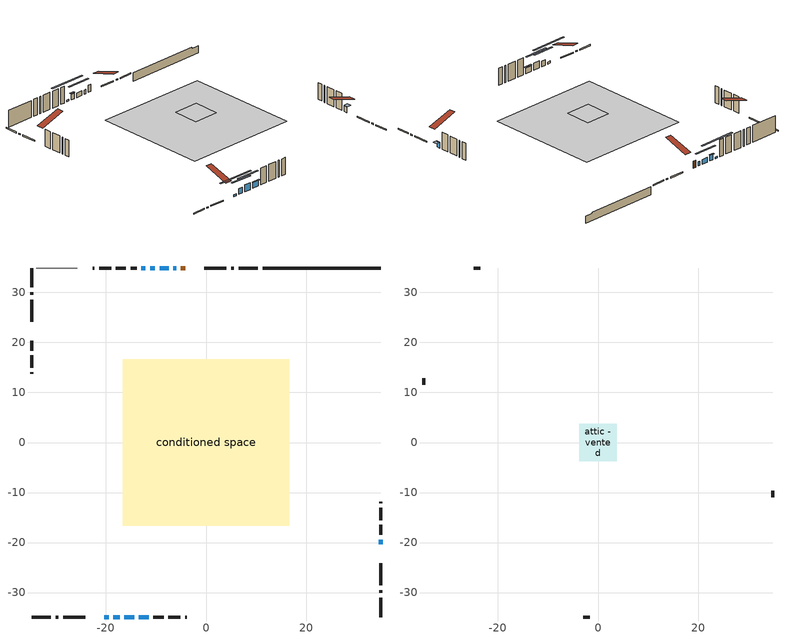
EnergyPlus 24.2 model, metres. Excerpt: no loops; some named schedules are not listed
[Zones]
conditioned space
 floor outside (Floor1 construction): -0.61,-0.61 -0.61,0.61 0.61,0.61 0.61,-0.61 z0.73
 floor adiabatic (AdiabaticFloorConstruction): -16.66,-16.66 -16.66,16.66 16.66,16.66 16.66,-16.66 z3.17
 floor foundation (Slab1 construction): -3.56,-3.56 -3.56,3.56 3.56,3.56 3.56,-3.56 z-1.65
 wall outside (RimJoist1 construction): 10.4,34.89 6.5,34.89 / -34.89,-34.89 -31,-34.89 / -34.89,34.89 -34.89,31 / 34.89,-34.89 34.89,-31 z0.73:1.03
 wall outside (RimJoist2 construction): 5.57,34.89 5,34.89 / -30.07,-34.89 -29.5,-34.89 / -34.89,30.07 -34.89,29.5 / 34.89,-30.07 34.89,-29.5 z0.73:1.03
 wall outside (RimJoist3 construction): 4.07,34.89 -0.35,34.89 / -28.57,-34.89 -24.15,-34.89 / -34.89,28.57 -34.89,24.15 / 34.89,-28.57 34.89,-24.15 z0.73:1.03
 wall outside (AdiabaticWallConstruction 1): -4.13,34.89 -5.05,34.89 z0.73:2.76
 wall outside (AdiabaticWallConstruction): -5.97,34.89 -6.53,34.89 z0.73:1.95; -20.37,-34.89 -19.45,-34.89 z0.73:1.29; 34.89,-20.37 34.89,-19.4 / -18.53,-34.89 -17.25,-34.89 / -13.47,-34.89 -11.44,-34.89 / -10.21,34.89 -11.18,34.89 z0.73:2.36; -7.45,34.89 -9.28,34.89 z0.73:2.05; -16.33,-34.89 -14.4,-34.89 z0.73:2.76; -12.1,34.89 -12.92,34.89 z0.73:1.19
 wall outside (Wall2 construction): -16,34.89 -18.03,34.89 / -10.51,-34.89 -8.48,-34.89 / -34.89,20.37 -34.89,18.34 / 34.89,-18.47 34.89,-16.44 z0.73:5.61
 wall outside (Wall3 construction): -18.96,34.89 -21.39,34.89 / -7.55,-34.89 -5.12,-34.89 / -34.89,17.41 -34.89,14.98 / 34.89,-15.51 34.89,-13.08 z0.73:5.61
 wall outside (Wall4 construction): -22.32,34.89 -22.62,34.89 / -4.19,-34.89 -3.89,-34.89 / -34.89,14.05 -34.89,13.75 / 34.89,-12.15 34.89,-11.85 z0.73:5.61
 wall foundation (FoundationWall1 construction): 11.32,34.89,-1.65 11.32,34.89,0.73 32.54,34.89,0.73 32.54,34.89,0.36 34.89,34.89,0.36 34.89,34.89,-1.65
 wall othersidecoefficients (Wall1 construction): -13.85,34.89 -15.07,34.89 z0.73:5.61
 wall adiabatic (Wall6 construction): -25.77,34.89 -33.97,34.89 z0.73:5.61
 window (WindowConstruction 6): -5.98,34.89 -6.52,34.89 z0.73:1.95
 window (WindowConstruction 8): -20.37,-34.89 -19.46,-34.89 z0.73:1.29
 window (WindowConstruction): 34.89,-20.37 34.89,-19.4 z0.73:2.35
 window (WindowConstruction 1): -7.45,34.89 -9.28,34.89 z0.73:2.05
 window (WindowConstruction 2): -18.53,-34.89 -17.26,-34.89 z0.73:2.35
 window (WindowConstruction 3): -16.33,-34.89 -14.4,-34.89 z0.73:2.76
 window (WindowConstruction 4): -13.47,-34.89 -11.44,-34.89 z0.73:2.35
 window (WindowConstruction 5): -10.21,34.89 -11.18,34.89 z0.73:2.35
 window (WindowConstruction 7): -12.11,34.89 -12.92,34.89 z0.73:1.19
 door (Door): -4.13,34.89 -5.05,34.89 z0.73:2.76
 ceiling adiabatic (AdiabaticFloorConstruction): 16.66,-16.66 16.66,16.66 -16.66,16.66 -16.66,-16.66 z3.17
attic - vented
 floor to conditioned space (Floor2 construction Reversed): -3.75,-3.75 -3.75,3.75 3.75,3.75 3.75,-3.75 z5.61
 wall outside (Wall5 construction): -23.55,34.89 -24.84,34.89 / -2.96,-34.89 -1.66,-34.89 / -34.89,12.82 -34.89,11.53 / 34.89,-10.92 34.89,-9.63 z0.73:5.61
 roof outside (Roof1 construction): -3.2,34.89,5.61 -3.2,27.59,8.04 -1.28,27.59,8.04 -1.28,34.89,5.61; -21.3,-34.89,5.61 -21.3,-27.59,8.04 -23.22,-27.59,8.04 -23.22,-34.89,5.61; -34.89,21.3,5.61 -27.59,21.3,8.04 -27.59,23.22,8.04 -34.89,23.22,5.61; 34.89,-21.3,5.61 27.59,-21.3,8.04 27.59,-23.22,8.04 34.89,-23.22,5.61
shading: -14.37,-34.89 -25.45,-34.89 -25.45,-35.31 -14.37,-35.31 z6.37; 34.89,-19.3 34.89,-20.47 36.11,-20.47 36.11,-19.3 z2.46; -11.92,34.89 -4.81,34.89 -4.81,35.31 -11.92,35.31 z4.69; -14.62,-34.89 -21.17,-34.89 -21.17,-35.31 -14.62,-35.31 z4.99; -11.76,-34.89 -18.97,-34.89 -18.97,-35.31 -11.76,-35.31 z5.4; -11.24,-34.89 -13.67,-34.89 -13.67,-35.31 -11.24,-35.31 z2.56; -11.38,34.89 -10.01,34.89 -10.01,35.31 -11.38,35.31 z2.56; -18,34.89 -7.03,34.89 -7.03,35.31 -18,35.31 z6.27
[Building]
Building 1: Terrain=Suburbs
[Site:Location]
Toronto City Centre_ON: Latitude {deg}=43.63; Longitude {deg}=-79.39; Time Zone {hr}=-5; Elevation {m}=77; Keep Site Location Information=Yes
[Site:GroundTemperature:Shallow]
5.01852, 3.26908, 3.12898, 3.95918, 7.29196, 10.6092, 13.4851, 15.3069, 15.4617, 13.9799, 11.1774, 7.9619
[Site:WaterMainsTemperature]
Calculation Method=Schedule; Temperature Schedule=mains temperature schedule
[Material] Roughness=Rough; Thermal Absorptance=0.9
Name | Thickness {m} | Conductivity {W/m-K} | Density {kg/m3} | Specific Heat {J/kg-K} | Solar Absorptance | Visible Absorptance
asphalt or fiberglass shingles | 0.00635 | 0.162714 | 1121.4 | 1465.45 | 0.4 | 0.4
ceiling loosefill ins | 0.0846667 | 0.0480833 | 16.02 | 1046.75 | 0.7 | 0.7
ceiling stud and cavity | 0.1397 | 0.154653 | 65.682 | 1177.47 | 0.7 | 0.7
concrete 4.0 in. | 0.1016 | 1.803125 | 2242.8 | 837.4 | 0.7 | 0.7
concrete 8.0 in. | 0.2032 | 1.803125 | 2242.8 | 837.4 | 0.7 | 0.7
door material | 0.04445 | 0.053851 | 512.64 | 1214.23 | 0.7 | 0.7
exterior vertical ins | 0.00845059 | 0.029427 | 32.04 | 1214.23 | 0.7 | 0.7
floor covering | 0.0127 | 0.0433444 | 54.468 | 1339.84 | 0.6 | 0.6
floor rigid ins; rim joist rigid ins | 0.051816 | 0.029427 | 32.04 | 1214.23 | 0.7 | 0.7
floor rigid ins 1; wall rigid ins | 0.512978 | 0.029427 | 32.04 | 1214.23 | 0.7 | 0.7
floor stud and cavity | 0.1397 | 0.0814389 | 92.3553 | 1139.71 | 0.7 | 0.7
floor stud and cavity 1 | 0.1397 | 1.75129 | 37.0049 | 1207.88 | 0.7 | 0.7
furniture material conditioned space 1 | 0.1524 | 0.115458 | 640.8 | 1214.23 | 0.6 | 0.6
gypsum board | 0.0127 | 0.160291 | 801 | 837.4 | 0.6 | 0.6
gypsum board 1 | 0.0127 | 0.160291 | 801 | 837.4 | 0.7 | 0.7
osb sheathing 0.5 in. | 0.0127 | 0.115458 | 512.64 | 1214.23 | 0.4 | 0.4
osb sheathing 0.5 in. 1 | 0.0127 | 0.115458 | 512.64 | 1214.23 | 0.7 | 0.7
osb sheathing 0.75 in. | 0.01905 | 0.115458 | 512.64 | 1214.23 | 0.7 | 0.7
osb sheathing 2.0 in. | 0.0508 | 0.115458 | 512.64 | 1214.23 | 0.7 | 0.7
rim joist stud and cavity | 0.0508 | 0.0296939 | 125.044 | 1163.47 | 0.6 | 0.6
rim joist stud and cavity 1 | 0.0508 | 0.386834 | 125.044 | 1163.47 | 0.6 | 0.6
rim joist stud and cavity 2 | 0.0508 | 0.311623 | 125.044 | 1163.47 | 0.6 | 0.6
wall stud and cavity | 0.1397 | 0.11727 | 139.0536 | 1170.24 | 0.7 | 0.7
wall stud and cavity 1 | 0.1397 | 0.0830768 | 139.0536 | 1170.24 | 0.7 | 0.7
wall stud and cavity 2 | 0.1397 | 0.0952443 | 139.0536 | 1170.24 | 0.7 | 0.7
wall stud and cavity 3 | 0.1397 | 0.0980698 | 139.0536 | 1170.24 | 0.7 | 0.7
wall stud and cavity 4 | 0.0889 | 6.9971 | 50.32683 | 1063.81 | 0.6 | 0.6
wall stud and cavity 5 | 0.1397 | 0.0757373 | 139.0536 | 1170.24 | 0.7 | 0.7
wall stud and cavity 6 | 0.0889 | 0.380278 | 52.3479 | 1209.89 | 0.7 | 0.7
wall stud and cavity 7 | 0.0889 | 0.391764 | 83.0341 | 1211.67 | 0.7 | 0.7
wood siding | 0.0254 | 0.102417 | 544.68 | 1172.36 | 0.4 | 0.4
wood siding 1 | 0.00254 | 0.102417 | 544.68 | 1172.36 | 0.4 | 0.4
wood siding 2; wood siding 3; wood siding 4 | 0.0254 | 0.102417 | 544.68 | 1172.36 | 0.7 | 0.7
[WindowMaterial:SimpleGlazingSystem]
Name | U-Factor {W/m2-K} | Solar Heat Gain Coefficient
WindowMaterial | 2.9378 | 0.6
WindowMaterial 1 | 2.91338 | 0.63
WindowMaterial 2 | 2.958238 | 0.6
WindowMaterial 3 | 2.97357 | 0.6
WindowMaterial 4 | 2.96903 | 0.58
WindowMaterial 5 | 3.3256 | 0.56
WindowMaterial 6 | 6.1118 | 0.59
WindowMaterial 7 | 3.04227 | 0.45
[Construction]
AdiabaticFloorConstruction: floor stud and cavity 1, floor rigid ins 1, osb sheathing 0.75 in., floor covering
AdiabaticWallConstruction: wood siding 3, wall rigid ins, wall stud and cavity 6, gypsum board
AdiabaticWallConstruction 1: wood siding 4, wall rigid ins, wall stud and cavity 6, gypsum board
Door: door material
Floor1 construction: floor stud and cavity, floor rigid ins, osb sheathing 0.75 in., floor covering
Floor2 construction Reversed: gypsum board, ceiling stud and cavity, ceiling loosefill ins
FoundationWall1 construction: concrete 8.0 in., gypsum board 1
furniture construction conditioned space 1: furniture material conditioned space 1
PartitionWallConstruction: gypsum board, wall stud and cavity 7, gypsum board
RimJoist1 construction: wood siding 2, osb sheathing 2.0 in., rim joist stud and cavity
RimJoist2 construction: wood siding 2, rim joist rigid ins, osb sheathing 2.0 in., rim joist stud and cavity 1
RimJoist3 construction: wood siding 2, rim joist rigid ins, osb sheathing 2.0 in., rim joist stud and cavity 2
Roof1 construction: asphalt or fiberglass shingles
Slab1 construction: concrete 4.0 in.
Wall1 construction: osb sheathing 0.5 in., wall stud and cavity, gypsum board
Wall2 construction: wood siding, osb sheathing 0.5 in. 1, wall stud and cavity 1, gypsum board
Wall3 construction: wood siding, osb sheathing 0.5 in. 1, wall stud and cavity 2, gypsum board
Wall4 construction: wood siding, osb sheathing 0.5 in. 1, wall stud and cavity 3, gypsum board
Wall5 construction: wood siding 1, wall stud and cavity 4
Wall6 construction: osb sheathing 0.5 in., wall stud and cavity 5, gypsum board
WindowConstruction; WindowConstruction 5: WindowMaterial
WindowConstruction 1: WindowMaterial 1
WindowConstruction 2: WindowMaterial 2
WindowConstruction 3: WindowMaterial 3
WindowConstruction 4: WindowMaterial 4
WindowConstruction 6: WindowMaterial 5
WindowConstruction 7: WindowMaterial 6
WindowConstruction 8: WindowMaterial 7
[Zone] Multiplier=1; Part of Total Floor Area=Yes
Name | Volume {m3}
attic - vented | 22.217
conditioned space | 415.1
[Space]
Name | Zone | Volume {m3}
attic - vented 1 | attic - vented | 22.217
conditioned space 1 | conditioned space | 415.1
[ZoneInfiltration:EffectiveLeakageArea]
infil attic - vented 1: Zone or Space=attic - vented 1; Schedule=Always On Discrete; Effective Air Leakage Area {cm2}=2367.16; Stack Coefficient=0.000508405; Wind Coefficient=1.52344e-05
[ZoneMixing]
whole house fan mix: Zone or Space=attic - vented; Schedule=Always On Continuous; Design Flow Rate Calculation Method=Flow/Zone; Design Flow Rate {m3/s}=0; Source Zone or Space=conditioned space
[SurfaceProperty:ExposedFoundationPerimeter]
Slab1: Exposed Perimeter Calculation Method=TotalExposedPerimeter; Total Exposed Perimeter {m}=23.57
[SurfaceProperty:OtherSideCoefficients]
other non-freezing space: Combined Convective/Radiative Film Coefficient {W/m2-K}=8.35; Constant Temperature Coefficient=1; External Dry-Bulb Temperature Coefficient=0; Ground Temperature Coefficient=0; Wind Speed Coefficient=0; Zone Air Temperature Coefficient=0; Constant Temperature Schedule=other non-freezing space; Previous Other Side Temperature Coefficient=0
[InternalMass] Zone or ZoneList=conditioned space; Space or SpaceList=conditioned space 1
Name | Construction | Surface Area {m2}
furniture mass conditioned space 1 | furniture construction conditioned space 1 | 464.676
partition wall mass | PartitionWallConstruction | 1161.69
[Lights]
interior lighting: Zone or ZoneList or Space or SpaceList=conditioned space 1; Schedule=interior lighting schedule; Design Level Calculation Method=LightingLevel; Lighting Level {W}=343.2; Return Air Fraction=0; Fraction Radiant=0.6; Fraction Visible=0.2; Fraction Replaceable=1
[People]
occupants: Zone or ZoneList or Space or SpaceList=conditioned space 1; Number of People Schedule=occupants schedule; Number of People Calculation Method=People; Number of People=3; Fraction Radiant=0.314171; Sensible Heat Fraction=0.56303; Activity Level Schedule=occupants activity schedule; Carbon Dioxide Generation Rate {m3/s-W}=0; Enable ASHRAE 55 Comfort Warnings=No; Mean Radiant Temperature Calculation Type=EnclosureAveraged
[ElectricEquipment] Zone or ZoneList or Space or SpaceList=conditioned space 1; Design Level Calculation Method=EquipmentLevel
Name | Schedule | Design Level {W} | Fraction Latent | Fraction Radiant | Fraction Lost
clothes dryer | clothes dryer schedule | 140.772 | 0.015 | 0.081 | 0.85
clothes washer | clothes washer schedule | 32.1985 | 0.03 | 0.162 | 0.7
cooking range | cooking range schedule | 208.969 | 0.08 | 0.432 | 0.2
dishwasher | dishwasher schedule | 66.8632 | 0.3 | 0.18 | 0.4
fridge | fridge schedule | 72.9452 | 0 | 0.6 | 0
mech vent bath fan 0 | mech vent bath fan 0 schedule | 50.2 | 0 | 0 | 1
mech vent house fan | mech vent house fan schedule | 0 | 0 | 0 | 1
mech vent house fan cfis | mech vent house fan cfis schedule | 0 | 0 | 0 | 0
misc plug loads | misc plug loads schedule | 494.7 | 0.045 | 0.513 | 0.1
whole house fan | Always On Discrete | 0 | 0 | 0 | 1
[OtherEquipment] Zone or ZoneList or Space or SpaceList=conditioned space 1; Design Level Calculation Method=EquipmentLevel
Name | Fuel Type | Schedule | Design Level {W} | Fraction Latent | Fraction Radiant | Fraction Lost
clothes dryer 1 | Electricity | clothes dryer schedule | 0 | 0.015 | 0.081 | 0.85
cooking range 1 | Electricity | cooking range schedule | 0 | 0.08 | 0.432 | 0.2
general water use latent | None | general water use schedule | 59.3978 | 1 | 0 | 0
general water use sensible | None | general water use schedule | -58.539 | 0 | 0.6 | 0
mech vent house fan latent load | None | Always On Discrete | 0 | 1 | 0 | 0
mech vent house fan sensible load | None | Always On Discrete | 0 | 0 | 0 | 0
water heater energy adjustment1 | NaturalGas | Always On Discrete | 0.01 | 0 | 0 | 1
[ZoneInfiltration:DesignFlowRate] Zone or ZoneList or Space or SpaceList=conditioned space 1; Schedule=Always On Discrete; Design Flow Rate Calculation Method=Flow/Zone; Design Flow Rate {m3/s}=0
infil flow; natural vent flow; whole house fan flow
[AvailabilityManager:Scheduled]
central ac and furnace airloop Availability Manager: Schedule=Always On Discrete
[Foundation:Kiva]
Foundation Kiva 1: Initial Indoor Air Temperature {C}=18; Wall Height Above Grade {m}=0.729996; Wall Depth Below Slab {m}=0.2032; Custom Block Material Name 1=exterior vertical ins; Custom Block Depth 1 {m}=2.38; Custom Block X Position 1 {m}=0.2159; Custom Block Z Position 1 {m}=0
[Foundation:Kiva:Settings]
Soil Conductivity {W/m-K}=0.849921; Soil Density {kg/m3}=1842.3; Soil Specific Heat {J/kg-K}=418.7; Ground Solar Absorptivity=0.9; Ground Thermal Absorptivity=0.9; Ground Surface Roughness {m}=0.03; Far-Field Width {m}=40; Deep-Ground Boundary Condition=ZeroFlux; Deep-Ground Depth {m}=40; Minimum Cell Dimension {m}=0.2; Maximum Cell Growth Coefficient=3; Simulation Timestep=Timestep
[Exterior:Lights]
exterior lighting: Schedule=exterior lighting schedule; Design Level {W}=75.6
[EnergyManagementSystem:GlobalVariable]
central_ac_and_furnace_airloop_Fan_RTF
infil_program_Qfan
infil_program_Qinf
natural_vent_program_Qnv
natural_vent_program_Qwhf
[EnergyManagementSystem:Sensor]
Name | Output:Variable or Output:Meter Index Key | Output:Variable or Output:Meter
airflow_gain | infil flow | Infiltration Sensible Heat Gain Energy
airflow_gain_1 | natural vent flow | Infiltration Sensible Heat Gain Energy
airflow_gain_2 | whole house fan flow | Infiltration Sensible Heat Gain Energy
airflow_loss | infil flow | Infiltration Sensible Heat Loss Energy
airflow_loss_1 | natural vent flow | Infiltration Sensible Heat Loss Energy
airflow_loss_2 | whole house fan flow | Infiltration Sensible Heat Loss Energy
clg_load_cond |  | Cooling:EnergyTransfer:Zone:CONDITIONED SPACE
clg_sp_s; clg_sp_s_1 | cooling setpoint | Schedule Value
clothes_dryer_exhaust_0_sch_s | clothes dryer exhaust 0 schedule | Schedule Value
cool_season | cooling season schedule | Schedule Value
htg_load_cond |  | Heating:EnergyTransfer:Zone:CONDITIONED SPACE
htg_sp_s; htg_sp_s_1 | heating setpoint | Schedule Value
ig_ee_conv | clothes dryer | Electric Equipment Convective Heating Energy
ig_ee_conv_2 | cooking range | Electric Equipment Convective Heating Energy
ig_ee_conv_4 | fridge | Electric Equipment Convective Heating Energy
ig_ee_conv_5 | misc plug loads | Electric Equipment Convective Heating Energy
ig_ee_conv_6 | whole house fan | Electric Equipment Convective Heating Energy
ig_ee_rad | clothes dryer | Electric Equipment Radiant Heating Energy
ig_ee_rad_2 | cooking range | Electric Equipment Radiant Heating Energy
ig_ee_rad_4 | fridge | Electric Equipment Radiant Heating Energy
ig_ee_rad_5 | misc plug loads | Electric Equipment Radiant Heating Energy
ig_ee_rad_6 | whole house fan | Electric Equipment Radiant Heating Energy
ig_lgt_conv | interior lighting | Lights Convective Heating Energy
ig_lgt_rad | interior lighting | Lights Radiant Heating Energy
ig_lgt_vis | interior lighting | Lights Visible Radiation Heating Energy
ig_oe_conv | clothes dryer 1 | Other Equipment Convective Heating Energy
ig_oe_conv_1 | cooking range 1 | Other Equipment Convective Heating Energy
ig_oe_conv_2 | general water use latent | Other Equipment Convective Heating Energy
ig_oe_conv_3 | general water use sensible | Other Equipment Convective Heating Energy
ig_oe_conv_4 | water heater energy adjustment1 | Other Equipment Convective Heating Energy
ig_oe_rad | clothes dryer 1 | Other Equipment Radiant Heating Energy
ig_oe_rad_1 | cooking range 1 | Other Equipment Radiant Heating Energy
ig_oe_rad_2 | general water use latent | Other Equipment Radiant Heating Energy
ig_oe_rad_3 | general water use sensible | Other Equipment Radiant Heating Energy
ig_oe_rad_4 | water heater energy adjustment1 | Other Equipment Radiant Heating Energy
ig_ppl_conv | occupants | People Convective Heating Energy
ig_ppl_rad | occupants | People Radiant Heating Energy
im_conv | furniture mass conditioned space 1 | Surface Inside Face Convection Heat Gain Energy
im_conv_1 | partition wall mass | Surface Inside Face Convection Heat Gain Energy
im_ig | furniture mass conditioned space 1 | Surface Inside Face Internal Gains Radiation Heat Gain Energy
im_ig_1 | partition wall mass | Surface Inside Face Internal Gains Radiation Heat Gain Energy
im_lgt | furniture mass conditioned space 1 | Surface Inside Face Lights Radiation Heat Gain Energy
im_lgt_1 | partition wall mass | Surface Inside Face Lights Radiation Heat Gain Energy
im_sol | furniture mass conditioned space 1 | Surface Inside Face Solar Radiation Heat Gain Energy
im_sol_1 | partition wall mass | Surface Inside Face Solar Radiation Heat Gain Energy
im_surf | furniture mass conditioned space 1 | Surface Inside Face Net Surface Thermal Radiation Heat Gain Energy
im_surf_1 | partition wall mass | Surface Inside Face Net Surface Thermal Radiation Heat Gain Energy
mech_vent_bath_fan_0_sch_s | mech vent bath fan 0 schedule | Schedule Value
mv_conv | mech vent bath fan 0 | Electric Equipment Convective Heating Energy
mv_conv_1 | mech vent house fan | Electric Equipment Convective Heating Energy
mv_conv_2 | mech vent house fan cfis | Electric Equipment Convective Heating Energy
mv_conv_3 | mech vent house fan latent load | Other Equipment Convective Heating Energy
mv_conv_4 | mech vent house fan sensible load | Other Equipment Convective Heating Energy
mv_rad | mech vent bath fan 0 | Electric Equipment Radiant Heating Energy
mv_rad_1 | mech vent house fan | Electric Equipment Radiant Heating Energy
mv_rad_2 | mech vent house fan cfis | Electric Equipment Radiant Heating Energy
mv_rad_3 | mech vent house fan latent load | Other Equipment Radiant Heating Energy
mv_rad_4 | mech vent house fan sensible load | Other Equipment Radiant Heating Energy
natural_vent_s | natural vent schedule | Schedule Value
oa_temp |  | Site Outdoor Air Drybulb Temperature
out_pb_s |  | Site Outdoor Air Barometric Pressure
out_wt_s |  | Site Outdoor Air Humidity Ratio
site_vw_s |  | Site Wind Speed
ss_back_out | Window1 | Surface Window Shortwave from Zone Back Out Window Heat Transfer Rate
ss_back_out_1 | Window10 | Surface Window Shortwave from Zone Back Out Window Heat Transfer Rate
ss_back_out_2 | Window2 | Surface Window Shortwave from Zone Back Out Window Heat Transfer Rate
ss_back_out_3 | Window3 | Surface Window Shortwave from Zone Back Out Window Heat Transfer Rate
ss_back_out_4 | Window4 | Surface Window Shortwave from Zone Back Out Window Heat Transfer Rate
ss_back_out_5 | Window5 | Surface Window Shortwave from Zone Back Out Window Heat Transfer Rate
ss_back_out_6 | Window6 | Surface Window Shortwave from Zone Back Out Window Heat Transfer Rate
ss_back_out_7 | Window8 | Surface Window Shortwave from Zone Back Out Window Heat Transfer Rate
ss_back_out_8 | Window9 | Surface Window Shortwave from Zone Back Out Window Heat Transfer Rate
ss_conv | Door1 | Surface Inside Face Convection Heat Gain Energy
ss_conv_1 | Window1 | Surface Inside Face Convection Heat Gain Energy
ss_conv_2 | Window10 | Surface Inside Face Convection Heat Gain Energy
ss_conv_3 | Window2 | Surface Inside Face Convection Heat Gain Energy
ss_conv_4 | Window3 | Surface Inside Face Convection Heat Gain Energy
ss_conv_5 | Window4 | Surface Inside Face Convection Heat Gain Energy
ss_conv_6 | Window5 | Surface Inside Face Convection Heat Gain Energy
ss_conv_7 | Window6 | Surface Inside Face Convection Heat Gain Energy
ss_conv_8 | Window8 | Surface Inside Face Convection Heat Gain Energy
ss_conv_9 | Window9 | Surface Inside Face Convection Heat Gain Energy
ss_ig | Door1 | Surface Inside Face Internal Gains Radiation Heat Gain Energy
ss_ig_1 | Window1 | Surface Inside Face Internal Gains Radiation Heat Gain Energy
ss_ig_2 | Window10 | Surface Inside Face Internal Gains Radiation Heat Gain Energy
ss_ig_3 | Window2 | Surface Inside Face Internal Gains Radiation Heat Gain Energy
ss_ig_4 | Window3 | Surface Inside Face Internal Gains Radiation Heat Gain Energy
ss_ig_5 | Window4 | Surface Inside Face Internal Gains Radiation Heat Gain Energy
ss_ig_6 | Window5 | Surface Inside Face Internal Gains Radiation Heat Gain Energy
ss_ig_7 | Window6 | Surface Inside Face Internal Gains Radiation Heat Gain Energy
ss_ig_8 | Window8 | Surface Inside Face Internal Gains Radiation Heat Gain Energy
ss_ig_9 | Window9 | Surface Inside Face Internal Gains Radiation Heat Gain Energy
ss_lgt | Door1 | Surface Inside Face Lights Radiation Heat Gain Energy
ss_sol | Door1 | Surface Inside Face Solar Radiation Heat Gain Energy
ss_surf | Door1 | Surface Inside Face Net Surface Thermal Radiation Heat Gain Energy
ss_surf_1 | Window1 | Surface Inside Face Net Surface Thermal Radiation Heat Gain Energy
ss_surf_2 | Window10 | Surface Inside Face Net Surface Thermal Radiation Heat Gain Energy
ss_surf_3 | Window2 | Surface Inside Face Net Surface Thermal Radiation Heat Gain Energy
ss_surf_4 | Window3 | Surface Inside Face Net Surface Thermal Radiation Heat Gain Energy
ss_surf_5 | Window4 | Surface Inside Face Net Surface Thermal Radiation Heat Gain Energy
ss_surf_6 | Window5 | Surface Inside Face Net Surface Thermal Radiation Heat Gain Energy
ss_surf_7 | Window6 | Surface Inside Face Net Surface Thermal Radiation Heat Gain Energy
ss_surf_8 | Window8 | Surface Inside Face Net Surface Thermal Radiation Heat Gain Energy
ss_surf_9 | Window9 | Surface Inside Face Net Surface Thermal Radiation Heat Gain Energy
ss_trans_in | Window1 | Surface Window Transmitted Solar Radiation Rate
ss_trans_in_1 | Window10 | Surface Window Transmitted Solar Radiation Rate
ss_trans_in_2 | Window2 | Surface Window Transmitted Solar Radiation Rate
ss_trans_in_3 | Window3 | Surface Window Transmitted Solar Radiation Rate
ss_trans_in_4 | Window4 | Surface Window Transmitted Solar Radiation Rate
ss_trans_in_5 | Window5 | Surface Window Transmitted Solar Radiation Rate
ss_trans_in_6 | Window6 | Surface Window Transmitted Solar Radiation Rate
ss_trans_in_7 | Window8 | Surface Window Transmitted Solar Radiation Rate
ss_trans_in_8 | Window9 | Surface Window Transmitted Solar Radiation Rate
ss_trans_out | Window1 | Surface Inside Face Initial Transmitted Diffuse Transmitted Out Window Solar Radiation Rate
ss_trans_out_1 | Window10 | Surface Inside Face Initial Transmitted Diffuse Transmitted Out Window Solar Radiation Rate
ss_trans_out_2 | Window2 | Surface Inside Face Initial Transmitted Diffuse Transmitted Out Window Solar Radiation Rate
ss_trans_out_3 | Window3 | Surface Inside Face Initial Transmitted Diffuse Transmitted Out Window Solar Radiation Rate
ss_trans_out_4 | Window4 | Surface Inside Face Initial Transmitted Diffuse Transmitted Out Window Solar Radiation Rate
ss_trans_out_5 | Window5 | Surface Inside Face Initial Transmitted Diffuse Transmitted Out Window Solar Radiation Rate
ss_trans_out_6 | Window6 | Surface Inside Face Initial Transmitted Diffuse Transmitted Out Window Solar Radiation Rate
ss_trans_out_7 | Window8 | Surface Inside Face Initial Transmitted Diffuse Transmitted Out Window Solar Radiation Rate
ss_trans_out_8 | Window9 | Surface Inside Face Initial Transmitted Diffuse Transmitted Out Window Solar Radiation Rate
s_conv | Floor1 | Surface Inside Face Convection Heat Gain Energy
s_conv_1 | Floor2 | Surface Inside Face Convection Heat Gain Energy
s_conv_10 | RimJoist2:180 | Surface Inside Face Convection Heat Gain Energy
s_conv_11 | RimJoist2:270 | Surface Inside Face Convection Heat Gain Energy
s_conv_12 | RimJoist2:90 | Surface Inside Face Convection Heat Gain Energy
s_conv_13 | RimJoist3:0 | Surface Inside Face Convection Heat Gain Energy
s_conv_14 | RimJoist3:180 | Surface Inside Face Convection Heat Gain Energy
